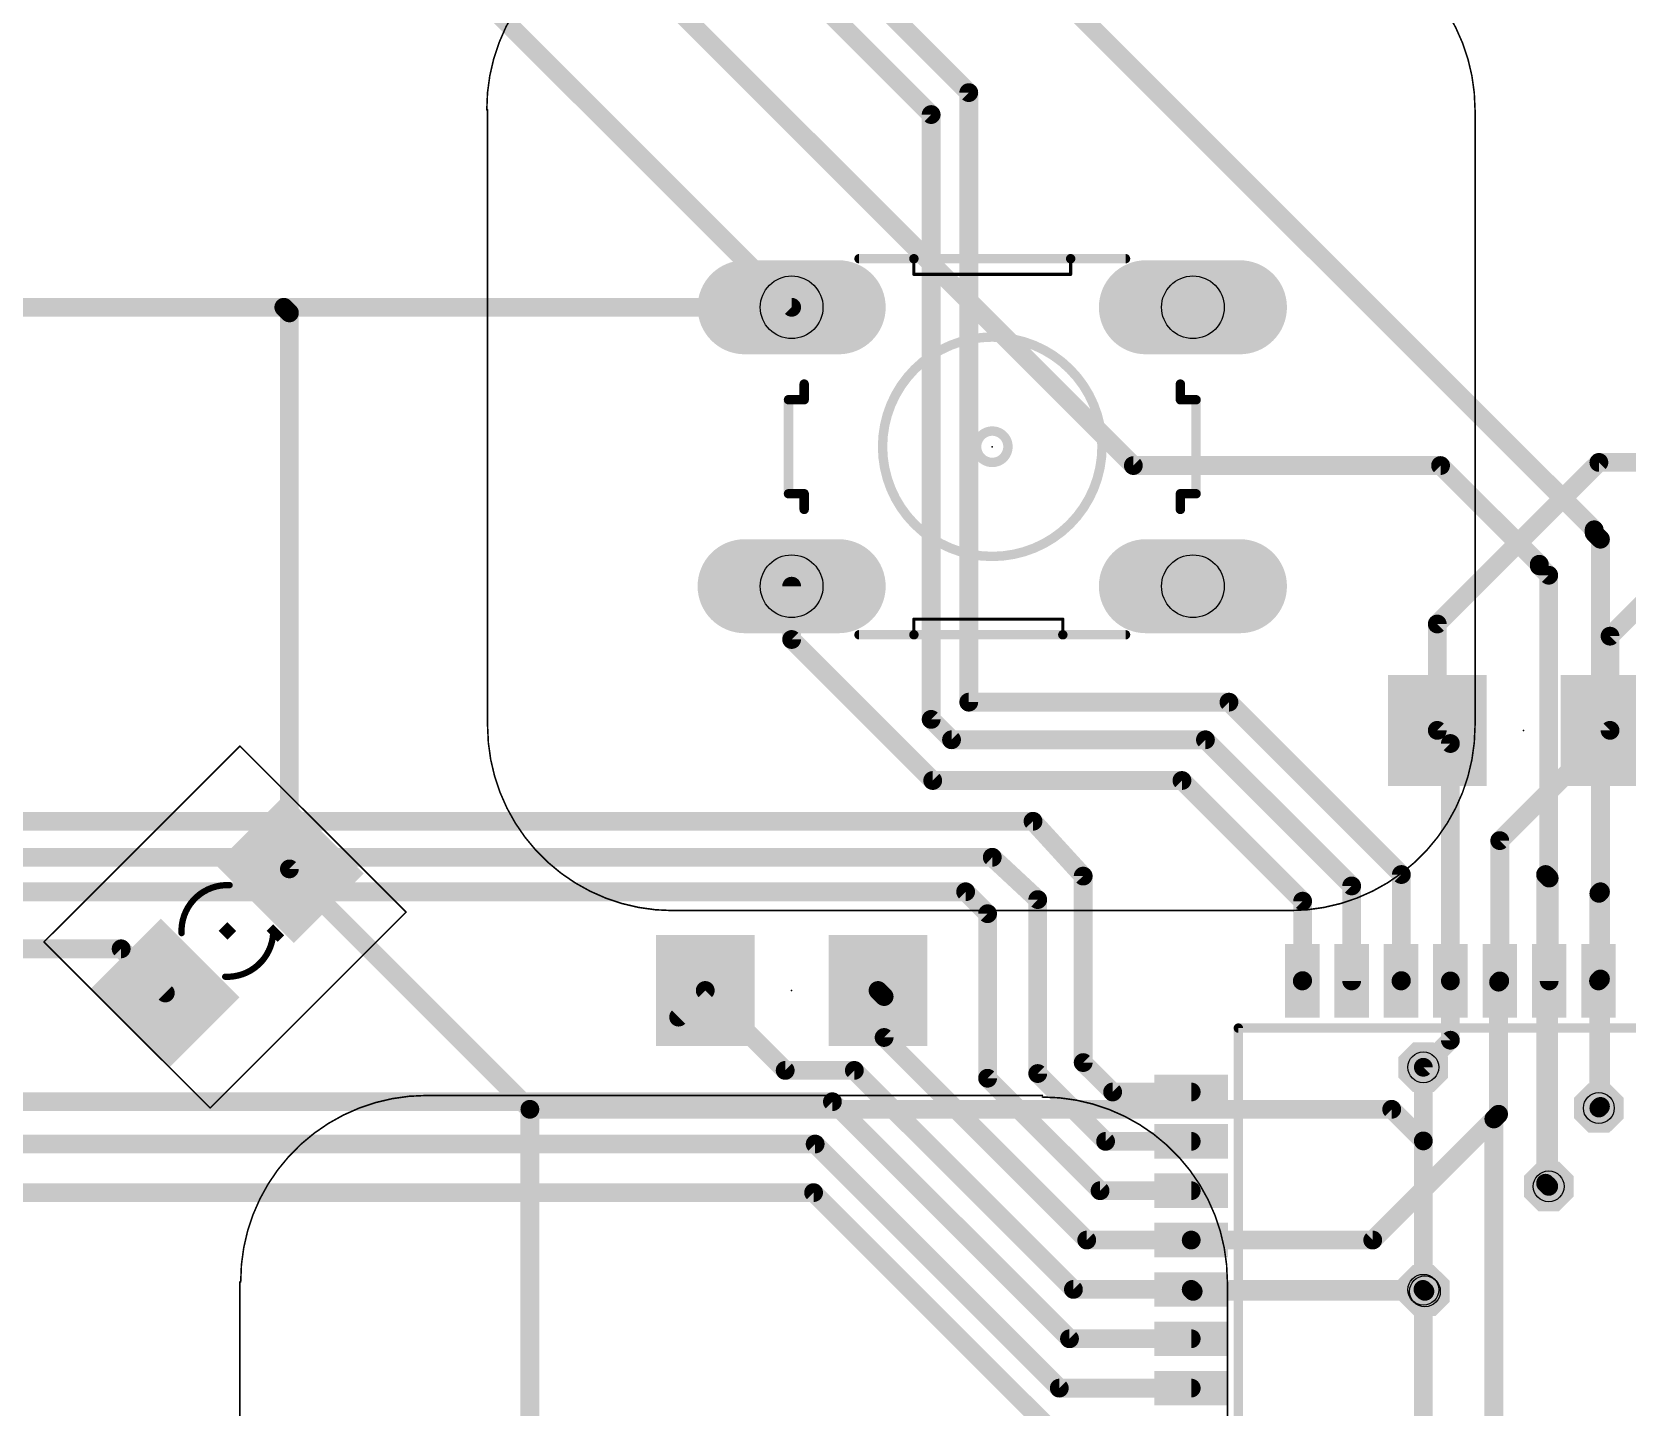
# Model space of a CAD drawing. Extents: x -0.04 to 6.3, y -0.04 to 3.98.
# Drawn here: x 2.465 to 3.483, y 1.455 to 2.333 of the extents above; entities that cross this region are included whole.
import ezdxf

# ---------------------------------------------------------------- set-up
doc = ezdxf.new("R2010")
doc.units = 0
for name, color, linetype in [('1', 22, 'CONTINUOUS'), ('16', 175, 'CONTINUOUS'), ('17', 82, 'CONTINUOUS'), ('18', 82, 'CONTINUOUS'), ('20', 7, 'CONTINUOUS'), ('21', 253, 'CONTINUOUS'), ('22', 253, 'CONTINUOUS'), ('23', 7, 'CONTINUOUS'), ('24', 7, 'CONTINUOUS'), ('44', 253, 'CONTINUOUS')]:
    doc.layers.add(name, color=color, linetype=linetype)

# ---------------------------------------------------------------- blocks, each defined once
blk = doc.blocks.new('RECT')
blk.add_solid([(-0.5, -0.5), (0.5, -0.5), (-0.5, 0.5), (0.5, 0.5)])
blk = doc.blocks.new('LONGP100')
at = {"const_width": 1}
blk.add_lwpolyline([(-0.5, 0), (0.5, 0)], dxfattribs=at)
at = {"const_width": 0.5}
for points in [[(-0.5, 0.25, 1), (-0.5, -0.25)], [(0.5, -0.25, 1), (0.5, 0.25)]]:
    blk.add_lwpolyline(points, format="xyb", dxfattribs=at)
blk = doc.blocks.new('OCTAGONV')
at = {"const_width": 0.5}
blk.add_lwpolyline([(-0.25, -0.103553), (-0.25, 0.103553), (-0.103553, 0.25), (0.103553, 0.25), (0.25, 0.103553), (0.25, -0.103553), (0.103553, -0.25), (-0.103553, -0.25), (-0.25, -0.103553), (-0.25, 0.103553)], dxfattribs=at)

msp = doc.modelspace()

# ---------------------------------------------------------------- linework, layer by layer
at = {"layer": '1', "const_width": 0.012}
for points in [[(3.168, 2.056), (2.481, 2.743)], [(2.949, 2.528), (3.462, 2.015)], [(2.650587, 2.456413), (2.95, 2.157)], [(2.626, 2.157), (2.002, 2.157)], [(2.95, 2.157), (2.626, 2.157)], [(2.629587, 2.153413), (2.626, 2.157)], [(2.629587, 1.798587), (2.629587, 2.153413)], [(3.364, 2.056), (3.168, 2.056)], [(3.427, 1.993), (3.364, 2.056)], [(3.462, 2.015), (3.462, 2.013)], [(3.462, 2.013), (3.466, 2.009)], [(3.466, 2.009), (3.466, 1.647)], [(3.427, 1.992), (3.427, 1.993)], [(3.433, 1.986), (3.427, 1.992)], [(3.433, 1.596), (3.433, 1.986)], [(2.629587, 1.798587), (2.783, 1.645173)], [(1.798587, 1.747587), (2.52224, 1.747587)], [(2.52224, 1.747587), (2.550413, 1.719413)], [(3.353, 1.672), (3.353, 1.625)], [(2.783, 1.645173), (2.783, 1.42)], [(2.783, 1.645173), (3.332827, 1.645173)], [(3.332827, 1.645173), (3.353, 1.625)], [(3.466, 1.647), (3.465, 1.646)], [(3.353, 1.625), (3.353, 1.53)], [(3.353, 1.53), (3.354, 1.529)], [(3.353, 1.53), (3.353, 1.2)]]:
    msp.add_lwpolyline(points, dxfattribs=at)
at = {"layer": '1', "const_width": 0.006}
for points in [[(2.626, 2.16, 1), (2.626, 2.154)], [(2.628121, 2.159121, 1), (2.623879, 2.154879)], [(2.626, 2.154, 1), (2.626, 2.16)], [(2.632587, 2.153413, 1), (2.626587, 2.153413)], [(2.627465, 2.151292, 1), (2.631708, 2.155535)], [(2.947879, 2.154879, 1), (2.952121, 2.159121)], [(2.95, 2.154, 1), (2.95, 2.16)], [(3.168, 2.059, 1), (3.168, 2.053)], [(3.165879, 2.053879, 1), (3.170121, 2.058121)], [(3.366121, 2.058121, 1), (3.361879, 2.053879)], [(3.364, 2.053, 1), (3.364, 2.059)], [(3.465, 2.015, 1), (3.459, 2.015)], [(3.464121, 2.015121, 1), (3.459879, 2.010879)], [(3.459, 2.013, 1), (3.465, 2.013)], [(3.459879, 2.012879, 1), (3.464121, 2.017121)], [(3.469, 2.009, 1), (3.463, 2.009)], [(3.463879, 2.006879, 1), (3.468121, 2.011121)], [(3.43, 1.993, 1), (3.424, 1.993)], [(3.429121, 1.994121, 1), (3.424879, 1.989879)], [(3.424, 1.992, 1), (3.43, 1.992)], [(3.424879, 1.990879, 1), (3.429121, 1.995121)], [(3.436, 1.986, 1), (3.43, 1.986)], [(3.430879, 1.983879, 1), (3.435121, 1.988121)], [(2.631708, 1.800708, 1), (2.627465, 1.796465)], [(2.626587, 1.798587, 1), (2.632587, 1.798587)], [(2.524361, 1.749708, 1), (2.520118, 1.745465)], [(2.52224, 1.744587, 1), (2.52224, 1.750587)], [(2.548292, 1.717292, 1), (2.552534, 1.721534)], [(3.356, 1.672, 1), (3.35, 1.672)], [(2.786, 1.645173, 1), (2.78, 1.645173)], [(2.783, 1.648173, 1), (2.783, 1.642173)], [(2.780879, 1.643052, 1), (2.785121, 1.647295)], [(3.334948, 1.647295, 1), (3.330705, 1.643052)], [(3.332827, 1.642173, 1), (3.332827, 1.648173)], [(3.462879, 1.648121, 1), (3.467121, 1.643879)], [(3.463, 1.647, 1), (3.469, 1.647)], [(3.468121, 1.644879, 1), (3.463879, 1.649121)], [(3.356, 1.625, 1), (3.35, 1.625)], [(3.350879, 1.622879, 1), (3.355121, 1.627121)], [(3.35, 1.625, 1), (3.356, 1.625)], [(3.43, 1.596, 1), (3.436, 1.596)], [(3.355121, 1.532121, 1), (3.350879, 1.527879)], [(3.356, 1.53, 1), (3.35, 1.53)], [(3.35, 1.53, 1), (3.356, 1.53)], [(3.351879, 1.526879, 1), (3.356121, 1.531121)]]:
    msp.add_lwpolyline(points, format="xyb", dxfattribs=at)
at = {"layer": '16', "const_width": 0.012}
for points in [[(2.851, 2.506), (3.063, 2.294)], [(3.039, 2.28), (2.839, 2.48)], [(3.063, 2.294), (3.063, 1.905)], [(3.039, 1.894), (3.039, 2.28)], [(3.361882, 1.954882), (3.465, 2.058)], [(3.465, 2.058), (3.541, 2.058)], [(2.95, 1.979), (2.95, 1.945)], [(3.501, 1.976), (3.472118, 1.947118)], [(3.361882, 1.887), (3.361882, 1.954882)], [(2.95, 1.945), (3.04, 1.855)], [(3.472118, 1.947118), (3.472118, 1.887)], [(3.063, 1.905), (3.229, 1.905)], [(3.229, 1.905), (3.339, 1.795)], [(3.039, 1.894), (3.052, 1.881)], [(3.361882, 1.887), (3.370268, 1.878614)], [(3.472118, 1.887), (3.401764, 1.816646)], [(3.052, 1.881), (3.214, 1.881)], [(3.214, 1.881), (3.307276, 1.787724)], [(3.370268, 1.878614), (3.370268, 1.727087)], [(3.04, 1.855), (3.199, 1.855)], [(3.199, 1.855), (3.276, 1.778)], [(3.104, 1.829), (2.411, 1.829)], [(3.136, 1.794), (3.104, 1.829)], [(3.401764, 1.816646), (3.401764, 1.727087)], [(3.078, 1.806), (1.684, 1.806)], [(3.107, 1.779), (3.078, 1.806)], [(3.136, 1.675), (3.136, 1.794)], [(3.307276, 1.727087), (3.307276, 1.787724)], [(3.339, 1.795), (3.339, 1.727315)], [(3.43326, 1.79274), (3.431, 1.795)], [(3.431, 1.795), (3.431, 1.598)], [(3.43326, 1.727087), (3.43326, 1.79274)], [(3.061, 1.784), (0.967, 1.784)], [(3.075, 1.77), (3.061, 1.784)], [(3.107, 1.668), (3.107, 1.779)], [(3.276, 1.778), (3.276, 1.727307)], [(3.465, 1.783), (3.466, 1.784)], [(3.465, 1.646), (3.465, 1.783)], [(3.466, 1.784), (3.466, 1.728331)], [(3.075, 1.665), (3.075, 1.77)], [(3.276, 1.727307), (3.27578, 1.727087)], [(3.339, 1.727315), (3.338772, 1.727087)], [(3.370268, 1.727087), (3.370268, 1.689268)], [(3.401, 1.726323), (3.401764, 1.727087)], [(3.401, 1.642), (3.401, 1.726323)], [(3.466, 1.728331), (3.464756, 1.727087)], [(2.894882, 1.721), (2.877882, 1.704)], [(2.945882, 1.67), (2.894882, 1.721)], [(3.009, 1.717118), (3.005118, 1.721)], [(3.009, 1.691), (3.009, 1.717118)], [(3.138268, 1.561732), (3.009, 1.691)], [(3.370268, 1.689268), (3.353, 1.672)], [(3.15478, 1.65622), (3.136, 1.675)], [(2.99, 1.67), (2.945882, 1.67)], [(3.129764, 1.530236), (2.99, 1.67)], [(3.146772, 1.593228), (3.075, 1.665)], [(3.150276, 1.624724), (3.107, 1.668)], [(3.204913, 1.65622), (3.15478, 1.65622)], [(2.976, 1.65), (0.528, 1.65)], [(3.12726, 1.49874), (2.976, 1.65)], [(3.320732, 1.561732), (3.398, 1.639)], [(3.398, 1.639), (3.401, 1.642)], [(3.398, 1.639), (3.398, 1.247)], [(0.504, 1.623), (2.965, 1.623)], [(2.965, 1.623), (3.120756, 1.467244)], [(3.204913, 1.624724), (3.150276, 1.624724)], [(2.964, 1.592), (0.725, 1.592)], [(3.120252, 1.435748), (2.964, 1.592)], [(3.204913, 1.593228), (3.146772, 1.593228)], [(3.431, 1.598), (3.433, 1.596)], [(3.204913, 1.561732), (3.138268, 1.561732)], [(3.204913, 1.561732), (3.320732, 1.561732)], [(3.204913, 1.530236), (3.129764, 1.530236)], [(3.20615, 1.529), (3.204913, 1.530236)], [(3.204913, 1.530236), (3.352764, 1.530236)], [(3.354, 1.529), (3.20615, 1.529)], [(3.352764, 1.530236), (3.353, 1.53)], [(3.204913, 1.49874), (3.12726, 1.49874)], [(3.120756, 1.467244), (3.204913, 1.467244)]]:
    msp.add_lwpolyline(points, dxfattribs=at)
at = {"layer": '16', "const_width": 0.006}
for points in [[(3.066, 2.294, 1), (3.06, 2.294)], [(3.060879, 2.291879, 1), (3.065121, 2.296121)], [(3.042, 2.28, 1), (3.036, 2.28)], [(3.036879, 2.277879, 1), (3.041121, 2.282121)], [(3.465, 2.061, 1), (3.465, 2.055)], [(3.467121, 2.055879, 1), (3.462879, 2.060121)], [(2.953, 1.979, 1), (2.947, 1.979)], [(3.364882, 1.954882, 1), (3.358882, 1.954882)], [(3.359761, 1.957003, 1), (3.364003, 1.952761)], [(2.952121, 1.947121, 1), (2.947879, 1.942879)], [(2.947, 1.945, 1), (2.953, 1.945)], [(3.475118, 1.947118, 1), (3.469118, 1.947118)], [(3.469997, 1.949239, 1), (3.474239, 1.944997)], [(3.063, 1.908, 1), (3.063, 1.902)], [(3.06, 1.905, 1), (3.066, 1.905)], [(3.231121, 1.907121, 1), (3.226879, 1.902879)], [(3.229, 1.902, 1), (3.229, 1.908)], [(3.041121, 1.896121, 1), (3.036879, 1.891879)], [(3.036, 1.894, 1), (3.042, 1.894)], [(3.364003, 1.889121, 1), (3.359761, 1.884879)], [(3.474239, 1.884879, 1), (3.469997, 1.889121)], [(3.052, 1.884, 1), (3.052, 1.878)], [(3.049879, 1.878879, 1), (3.054121, 1.883121)], [(3.216121, 1.883121, 1), (3.211879, 1.878879)], [(3.214, 1.878, 1), (3.214, 1.884)], [(3.358882, 1.887, 1), (3.364882, 1.887)], [(3.373268, 1.878614, 1), (3.367268, 1.878614)], [(3.368146, 1.876493, 1), (3.372389, 1.880735)], [(3.469118, 1.887, 1), (3.475118, 1.887)], [(3.04, 1.858, 1), (3.04, 1.852)], [(3.037879, 1.852879, 1), (3.042121, 1.857121)], [(3.201121, 1.857121, 1), (3.196879, 1.852879)], [(3.199, 1.852, 1), (3.199, 1.858)], [(3.106214, 1.831024, 1), (3.101786, 1.826976)], [(3.104, 1.826, 1), (3.104, 1.832)], [(3.399642, 1.818767, 1), (3.403885, 1.814524)], [(3.404764, 1.816646, 1), (3.398764, 1.816646)], [(3.080044, 1.808196, 1), (3.075956, 1.803804)], [(3.078, 1.803, 1), (3.078, 1.809)], [(3.139, 1.794, 1), (3.133, 1.794)], [(3.133786, 1.791976, 1), (3.138214, 1.796024)], [(3.310276, 1.787724, 1), (3.304276, 1.787724)], [(3.305154, 1.785603, 1), (3.309397, 1.789846)], [(3.342, 1.795, 1), (3.336, 1.795)], [(3.336879, 1.792879, 1), (3.341121, 1.797121)], [(3.433121, 1.797121, 1), (3.428879, 1.792879)], [(3.434, 1.795, 1), (3.428, 1.795)], [(3.43626, 1.79274, 1), (3.43026, 1.79274)], [(3.431139, 1.790619, 1), (3.435381, 1.794861)], [(3.063121, 1.786121, 1), (3.058879, 1.781879)], [(3.061, 1.781, 1), (3.061, 1.787)], [(3.11, 1.779, 1), (3.104, 1.779)], [(3.104956, 1.776804, 1), (3.109044, 1.781196)], [(3.279, 1.778, 1), (3.273, 1.778)], [(3.273879, 1.775879, 1), (3.278121, 1.780121)], [(3.468, 1.783, 1), (3.462, 1.783)], [(3.462879, 1.785121, 1), (3.467121, 1.780879)], [(3.469, 1.784, 1), (3.463, 1.784)], [(3.468121, 1.781879, 1), (3.463879, 1.786121)], [(3.078, 1.77, 1), (3.072, 1.77)], [(3.072879, 1.767879, 1), (3.077121, 1.772121)], [(3.273658, 1.729208, 1), (3.277901, 1.724965)], [(3.273, 1.727307, 1), (3.279, 1.727307)], [(3.278121, 1.725186, 1), (3.273879, 1.729428)], [(3.33665, 1.729208, 1), (3.340893, 1.724965)], [(3.336, 1.727315, 1), (3.342, 1.727315)], [(3.341121, 1.725194, 1), (3.336879, 1.729436)], [(3.373268, 1.727087, 1), (3.367268, 1.727087)], [(3.404, 1.726323, 1), (3.398, 1.726323)], [(3.398879, 1.728444, 1), (3.403121, 1.724202)], [(3.403885, 1.724965, 1), (3.399642, 1.729208)], [(3.462635, 1.729208, 1), (3.466877, 1.724965)], [(3.463, 1.728331, 1), (3.469, 1.728331)], [(3.468121, 1.726209, 1), (3.463879, 1.730452)], [(2.897003, 1.723121, 1), (2.892761, 1.718879)], [(2.897003, 1.718879, 1), (2.892761, 1.723121)], [(3.007239, 1.723121, 1), (3.002997, 1.718879)], [(3.012, 1.717118, 1), (3.006, 1.717118)], [(3.006879, 1.714997, 1), (3.011121, 1.719239)], [(3.304276, 1.727087, 1), (3.310276, 1.727087)], [(3.367268, 1.727087, 1), (3.373268, 1.727087)], [(3.398764, 1.727087, 1), (3.404764, 1.727087)], [(3.43026, 1.727087, 1), (3.43626, 1.727087)], [(2.875761, 1.706121, 1), (2.880003, 1.701879)], [(3.011121, 1.693121, 1), (3.006879, 1.688879)], [(3.006, 1.691, 1), (3.012, 1.691)], [(3.367268, 1.689268, 1), (3.373268, 1.689268)], [(3.372389, 1.687146, 1), (3.368146, 1.691389)], [(3.138121, 1.677121, 1), (3.133879, 1.672879)], [(2.945882, 1.673, 1), (2.945882, 1.667)], [(2.943761, 1.667879, 1), (2.948003, 1.672121)], [(2.992121, 1.672121, 1), (2.987879, 1.667879)], [(2.99, 1.667, 1), (2.99, 1.673)], [(3.077121, 1.667121, 1), (3.072879, 1.662879)], [(3.109121, 1.670121, 1), (3.104879, 1.665879)], [(3.104, 1.668, 1), (3.11, 1.668)], [(3.133, 1.675, 1), (3.139, 1.675)], [(3.350879, 1.674121, 1), (3.355121, 1.669879)], [(3.072, 1.665, 1), (3.078, 1.665)], [(3.15478, 1.65922, 1), (3.15478, 1.65322)], [(3.152658, 1.654099, 1), (3.156901, 1.658342)], [(3.204913, 1.65322, 1), (3.204913, 1.65922)], [(2.978121, 1.652121, 1), (2.973879, 1.647879)], [(2.976, 1.647, 1), (2.976, 1.653)], [(3.462, 1.646, 1), (3.468, 1.646)], [(3.401, 1.639, 1), (3.395, 1.639)], [(3.395879, 1.641121, 1), (3.400121, 1.636879)], [(3.400121, 1.636879, 1), (3.395879, 1.641121)], [(3.398, 1.642, 1), (3.404, 1.642)], [(3.403121, 1.639879, 1), (3.398879, 1.644121)], [(2.967121, 1.625121, 1), (2.962879, 1.620879)], [(2.965, 1.62, 1), (2.965, 1.626)], [(3.150276, 1.627724, 1), (3.150276, 1.621724)], [(3.148154, 1.622603, 1), (3.152397, 1.626846)], [(3.204913, 1.621724, 1), (3.204913, 1.627724)], [(2.966121, 1.594121, 1), (2.961879, 1.589879)], [(2.964, 1.589, 1), (2.964, 1.595)], [(3.146772, 1.596228, 1), (3.146772, 1.590228)], [(3.14465, 1.591107, 1), (3.148893, 1.59535)], [(3.204913, 1.590228, 1), (3.204913, 1.596228)], [(3.433121, 1.600121, 1), (3.428879, 1.595879)], [(3.428, 1.598, 1), (3.434, 1.598)], [(3.430879, 1.593879, 1), (3.435121, 1.598121)], [(3.138268, 1.564732, 1), (3.138268, 1.558732)], [(3.204913, 1.564732, 1), (3.204913, 1.558732)], [(3.204913, 1.558732, 1), (3.204913, 1.564732)], [(3.320732, 1.558732, 1), (3.320732, 1.564732)], [(3.136146, 1.559611, 1), (3.140389, 1.563854)], [(3.318611, 1.563854, 1), (3.322854, 1.559611)], [(3.129764, 1.533236, 1), (3.129764, 1.527236)], [(3.127642, 1.528115, 1), (3.131885, 1.532358)], [(3.207035, 1.532358, 1), (3.202792, 1.528115)], [(3.204913, 1.533236, 1), (3.204913, 1.527236)], [(3.20615, 1.532, 1), (3.20615, 1.526)], [(3.204028, 1.526879, 1), (3.208271, 1.531121)], [(3.204913, 1.527236, 1), (3.204913, 1.533236)], [(3.354885, 1.532358, 1), (3.350642, 1.528115)], [(3.350879, 1.527879, 1), (3.355121, 1.532121)], [(3.352764, 1.527236, 1), (3.352764, 1.533236)], [(3.354, 1.526, 1), (3.354, 1.532)], [(3.12726, 1.50174, 1), (3.12726, 1.49574)], [(3.125139, 1.496619, 1), (3.129381, 1.500861)], [(3.204913, 1.49574, 1), (3.204913, 1.50174)], [(3.120756, 1.470244, 1), (3.120756, 1.464244)], [(3.118635, 1.465123, 1), (3.122877, 1.469365)], [(3.204913, 1.464244, 1), (3.204913, 1.470244)]]:
    msp.add_lwpolyline(points, format="xyb", dxfattribs=at)
at = {"layer": '20'}
for points, const_width in [([(2.874, 2.402, 0.415455), (2.755501, 2.282998)], 0.001), ([(3.386, 2.283, 0.414214), (3.268, 2.401)], 0.001), ([(2.755251, 2.282997, 1), (2.755751, 2.282999)], 0.0005), ([(2.75625, 2.283, 1), (2.75575, 2.283)], 0.0005), ([(3.38625, 2.283, 1), (3.38575, 2.283)], 0.0005), ([(3.38575, 2.283, 1), (3.38625, 2.283)], 0.0005), ([(2.756, 1.89, 0.414214), (2.874, 1.772)], 0.001), ([(2.75625, 1.89, 1), (2.75575, 1.89)], 0.0005), ([(2.75575, 1.89, 1), (2.75625, 1.89)], 0.0005), ([(3.268, 1.772, 0.414214), (3.386, 1.89)], 0.001), ([(3.38625, 1.89, 1), (3.38575, 1.89)], 0.0005), ([(3.38575, 1.89, 1), (3.38625, 1.89)], 0.0005), ([(2.598177, 1.877177, 1), (2.597823, 1.876823)], 0.0005), ([(2.598177, 1.876823, 1), (2.597823, 1.877177)], 0.0005), ([(2.704177, 1.770823, 1), (2.703823, 1.771177)], 0.0005), ([(2.703823, 1.770823, 1), (2.704177, 1.771177)], 0.0005), ([(2.874, 1.77225, 1), (2.874, 1.77175)], 0.0005), ([(2.874, 1.77175, 1), (2.874, 1.77225)], 0.0005), ([(3.268, 1.77225, 1), (3.268, 1.77175)], 0.0005), ([(3.268, 1.77175, 1), (3.268, 1.77225)], 0.0005), ([(2.473177, 1.752177, 1), (2.472823, 1.751823)], 0.0005), ([(2.472823, 1.752177, 1), (2.473177, 1.751823)], 0.0005), ([(2.717, 1.654, 0.415445), (2.598501, 1.535002)], 0.001), ([(2.717, 1.65425, 1), (2.717, 1.65375)], 0.0005), ([(2.717, 1.65375, 1), (2.717, 1.65425)], 0.0005), ([(3.228, 1.535, 0.414214), (3.11, 1.653)], 0.001), ([(3.11, 1.65325, 1), (3.11, 1.65275)], 0.0005), ([(3.11, 1.65375, 1), (3.11, 1.65425)], 0.0005), ([(2.578823, 1.646177, 1), (2.579177, 1.645823)], 0.0005), ([(2.578823, 1.645823, 1), (2.579177, 1.646177)], 0.0005), ([(2.59825, 1.535, 1), (2.59775, 1.535)], 0.0005), ([(2.598251, 1.535001, 1), (2.598751, 1.535003)], 0.0005), ([(3.22825, 1.535, 1), (3.22775, 1.535)], 0.0005), ([(3.22775, 1.535, 1), (3.22825, 1.535)], 0.0005)]:
    msp.add_lwpolyline(points, format="xyb", dxfattribs=dict(at, const_width=const_width))
at = {"layer": '20', "const_width": 0.001}
for points in [[(2.756, 2.283), (2.756, 1.89)], [(3.386, 2.283), (3.386, 1.89)], [(2.473, 1.752), (2.598, 1.877)], [(2.598, 1.877), (2.704, 1.771)], [(2.579, 1.646), (2.704, 1.771)], [(2.874, 1.772), (3.268, 1.772)], [(2.473, 1.752), (2.579, 1.646)], [(2.717, 1.654), (3.11, 1.654)], [(2.598, 1.535), (2.598, 1.142)], [(3.228, 1.535), (3.228, 1.142)]]:
    msp.add_lwpolyline(points, dxfattribs=at)
at = {"layer": '21'}
for points, const_width in [([(3.028, 2.188), (2.993, 2.188)], 0.006), ([(3.128, 2.188), (3.028, 2.188)], 0.006), ([(3.028, 2.188), (3.028, 2.178)], 0.002), ([(3.163, 2.188), (3.128, 2.188)], 0.006), ([(3.128, 2.178), (3.128, 2.188)], 0.002), ([(3.128, 2.178), (3.028, 2.178)], 0.002), ([(2.958, 2.098), (2.958, 2.108)], 0.006), ([(3.198, 2.098), (3.198, 2.108)], 0.006), ([(2.948, 2.098), (2.958, 2.098)], 0.006), ([(2.948, 2.098), (2.948, 2.038)], 0.006), ([(3.198, 2.098), (3.208, 2.098)], 0.006), ([(3.208, 2.038), (3.208, 2.098)], 0.006), ([(2.958, 2.038), (2.948, 2.038)], 0.006), ([(2.958, 2.038), (2.958, 2.028)], 0.006), ([(3.208, 2.038), (3.198, 2.038)], 0.006), ([(3.198, 2.038), (3.198, 2.028)], 0.006), ([(3.123, 1.958), (3.028, 1.958)], 0.002), ([(3.028, 1.958), (3.028, 1.948)], 0.002), ([(3.123, 1.958), (3.123, 1.948)], 0.002), ([(2.993, 1.948), (3.028, 1.948)], 0.006), ([(3.028, 1.948), (3.123, 1.948)], 0.006), ([(3.123, 1.948), (3.163, 1.948)], 0.006)]:
    msp.add_lwpolyline(points, dxfattribs=dict(at, const_width=const_width))
for points, const_width in [([(2.993, 2.1895, 1), (2.993, 2.1865)], 0.003), ([(3.028, 2.1895, 1), (3.028, 2.1865)], 0.003), ([(3.028, 2.1865, 1), (3.028, 2.1895)], 0.003), ([(3.0285, 2.188, 1), (3.0275, 2.188)], 0.001), ([(3.128, 2.1895, 1), (3.128, 2.1865)], 0.003), ([(3.128, 2.1865, 1), (3.128, 2.1895)], 0.003), ([(3.1285, 2.188, 1), (3.1275, 2.188)], 0.001), ([(3.163, 2.1865, 1), (3.163, 2.1895)], 0.003), ([(3.028, 2.1785, 1), (3.028, 2.1775)], 0.001), ([(3.0275, 2.178, 1), (3.0285, 2.178)], 0.001), ([(3.1275, 2.178, 1), (3.1285, 2.178)], 0.001), ([(3.128, 2.1775, 1), (3.128, 2.1785)], 0.001), ([(3.078, 1.998, 1), (3.078, 2.138, 1), (3.078, 1.998)], 0.006), ([(2.9595, 2.108, 1), (2.9565, 2.108)], 0.003), ([(3.1995, 2.108, 1), (3.1965, 2.108)], 0.003), ([(2.948, 2.0995, 1), (2.948, 2.0965)], 0.003), ([(2.9495, 2.098, 1), (2.9465, 2.098)], 0.003), ([(2.9565, 2.098, 1), (2.9595, 2.098)], 0.003), ([(2.958, 2.0965, 1), (2.958, 2.0995)], 0.003), ([(3.198, 2.0995, 1), (3.198, 2.0965)], 0.003), ([(3.1965, 2.098, 1), (3.1995, 2.098)], 0.003), ([(3.2095, 2.098, 1), (3.2065, 2.098)], 0.003), ([(3.208, 2.0965, 1), (3.208, 2.0995)], 0.003), ([(3.078, 2.058, 1), (3.078, 2.078, 1), (3.078, 2.058)], 0.006), ([(2.948, 2.0395, 1), (2.948, 2.0365)], 0.003), ([(2.9465, 2.038, 1), (2.9495, 2.038)], 0.003), ([(2.9595, 2.038, 1), (2.9565, 2.038)], 0.003), ([(2.958, 2.0365, 1), (2.958, 2.0395)], 0.003), ([(3.198, 2.0395, 1), (3.198, 2.0365)], 0.003), ([(3.1995, 2.038, 1), (3.1965, 2.038)], 0.003), ([(3.2065, 2.038, 1), (3.2095, 2.038)], 0.003), ([(3.208, 2.0365, 1), (3.208, 2.0395)], 0.003), ([(2.9565, 2.028, 1), (2.9595, 2.028)], 0.003), ([(3.1965, 2.028, 1), (3.1995, 2.028)], 0.003), ([(3.028, 1.9585, 1), (3.028, 1.9575)], 0.001), ([(3.0285, 1.958, 1), (3.0275, 1.958)], 0.001), ([(3.1235, 1.958, 1), (3.1225, 1.958)], 0.001), ([(3.123, 1.9575, 1), (3.123, 1.9585)], 0.001), ([(2.993, 1.9495, 1), (2.993, 1.9465)], 0.003), ([(3.028, 1.9495, 1), (3.028, 1.9465)], 0.003), ([(3.028, 1.9465, 1), (3.028, 1.9495)], 0.003), ([(3.0275, 1.948, 1), (3.0285, 1.948)], 0.001), ([(3.123, 1.9495, 1), (3.123, 1.9465)], 0.003), ([(3.123, 1.9465, 1), (3.123, 1.9495)], 0.003), ([(3.1225, 1.948, 1), (3.1235, 1.948)], 0.001), ([(3.163, 1.9465, 1), (3.163, 1.9495)], 0.003), ([(2.591392, 1.788231, 0.44237), (2.560769, 1.757608)], 0.004), ([(2.591344, 1.787232, 1), (2.591439, 1.78923)], 0.002), ([(2.588608, 1.729769, 0.44237), (2.619231, 1.760392)], 0.004), ([(2.62023, 1.760439, 1), (2.618232, 1.760344)], 0.002), ([(2.55977, 1.75756, 1), (2.561768, 1.757656)], 0.002), ([(2.588656, 1.730768, 1), (2.58856, 1.72877)], 0.002)]:
    msp.add_lwpolyline(points, format="xyb", dxfattribs=dict(at, const_width=const_width))
at = {"layer": '22', "const_width": 0.006}
for points in [[(3.234992, 1.697008), (3.234992, 1.142992)], [(3.772, 1.697008), (3.234992, 1.697008)]]:
    msp.add_lwpolyline(points, dxfattribs=at)
at = {"layer": '22', "const_width": 0.003}
for points in [[(3.236492, 1.697008, 1), (3.233492, 1.697008)], [(3.234992, 1.698508, 1), (3.234992, 1.695508)]]:
    msp.add_lwpolyline(points, format="xyb", dxfattribs=at)
at = {"layer": '23'}
for p in [(3.078, 2.068), (2.59, 1.759)]:
    msp.add_point(p, dxfattribs=at)
at = {"layer": '24'}
for p in [(3.417, 1.887), (2.95, 1.721)]:
    msp.add_point(p, dxfattribs=at)
at = {"layer": '44'}
for centre, radius in [((2.95, 2.157), 0.02), ((3.206, 2.157), 0.02), ((2.95, 1.979), 0.02), ((3.206, 1.979), 0.02), ((3.353, 1.672), 0.009843), ((3.465, 1.646), 0.009843), ((3.433, 1.596), 0.009843), ((3.353, 1.53), 0.009843), ((3.354, 1.529), 0.009843)]:
    msp.add_circle(centre, radius, dxfattribs=at)

# ---------------------------------------------------------------- block references
at = {"layer": '1', "xscale": 0.062992, "yscale": 0.070984, "rotation": 45}
for p in [(2.629587, 1.798587), (2.550413, 1.719413)]:
    msp.add_blockref('RECT', p, dxfattribs=at)
at = {"layer": '16', "rotation": 180}
for p, xscale, yscale in [((3.361882, 1.887), 0.062992, 0.070866), ((3.472118, 1.887), 0.062992, 0.070866), ((2.894882, 1.721), 0.062992, 0.070866), ((3.005118, 1.721), 0.062992, 0.070866), ((3.27578, 1.727087), 0.022, 0.047), ((3.307276, 1.727087), 0.022, 0.047), ((3.338772, 1.727087), 0.022, 0.047), ((3.370268, 1.727087), 0.022, 0.047), ((3.401764, 1.727087), 0.022, 0.047), ((3.43326, 1.727087), 0.022, 0.047), ((3.464756, 1.727087), 0.022, 0.047), ((3.204913, 1.65622), 0.047, 0.022), ((3.204913, 1.624724), 0.047, 0.022), ((3.204913, 1.593228), 0.047, 0.022), ((3.204913, 1.561732), 0.047, 0.022), ((3.204913, 1.530236), 0.047, 0.022), ((3.204913, 1.49874), 0.047, 0.022), ((3.204913, 1.467244), 0.047, 0.022)]:
    msp.add_blockref('RECT', p, dxfattribs=dict(at, xscale=xscale, yscale=yscale))
at = {"layer": '17', "xscale": 0.06, "yscale": 0.06}
for p in [(2.95, 2.157), (2.95, 2.157), (3.206, 2.157), (3.206, 2.157), (2.95, 1.979), (2.95, 1.979), (3.206, 1.979), (3.206, 1.979)]:
    msp.add_blockref('LONGP100', p, dxfattribs=at)
at = {"layer": '18', "xscale": 0.031685, "yscale": 0.031685}
for p in [(3.353, 1.672), (3.353, 1.672), (3.465, 1.646), (3.465, 1.646), (3.433, 1.596), (3.433, 1.596), (3.353, 1.53), (3.353, 1.53), (3.354, 1.529), (3.354, 1.529)]:
    msp.add_blockref('OCTAGONV', p, dxfattribs=at)
at = {"layer": '21', "rotation": 45}
for p, xscale, yscale in [((2.59, 1.759), 0.007874, 0.007874), ((2.620623, 1.757608), 0.005906, 0.009843)]:
    msp.add_blockref('RECT', p, dxfattribs=dict(at, xscale=xscale, yscale=yscale))

doc.saveas('drawing.dxf')
